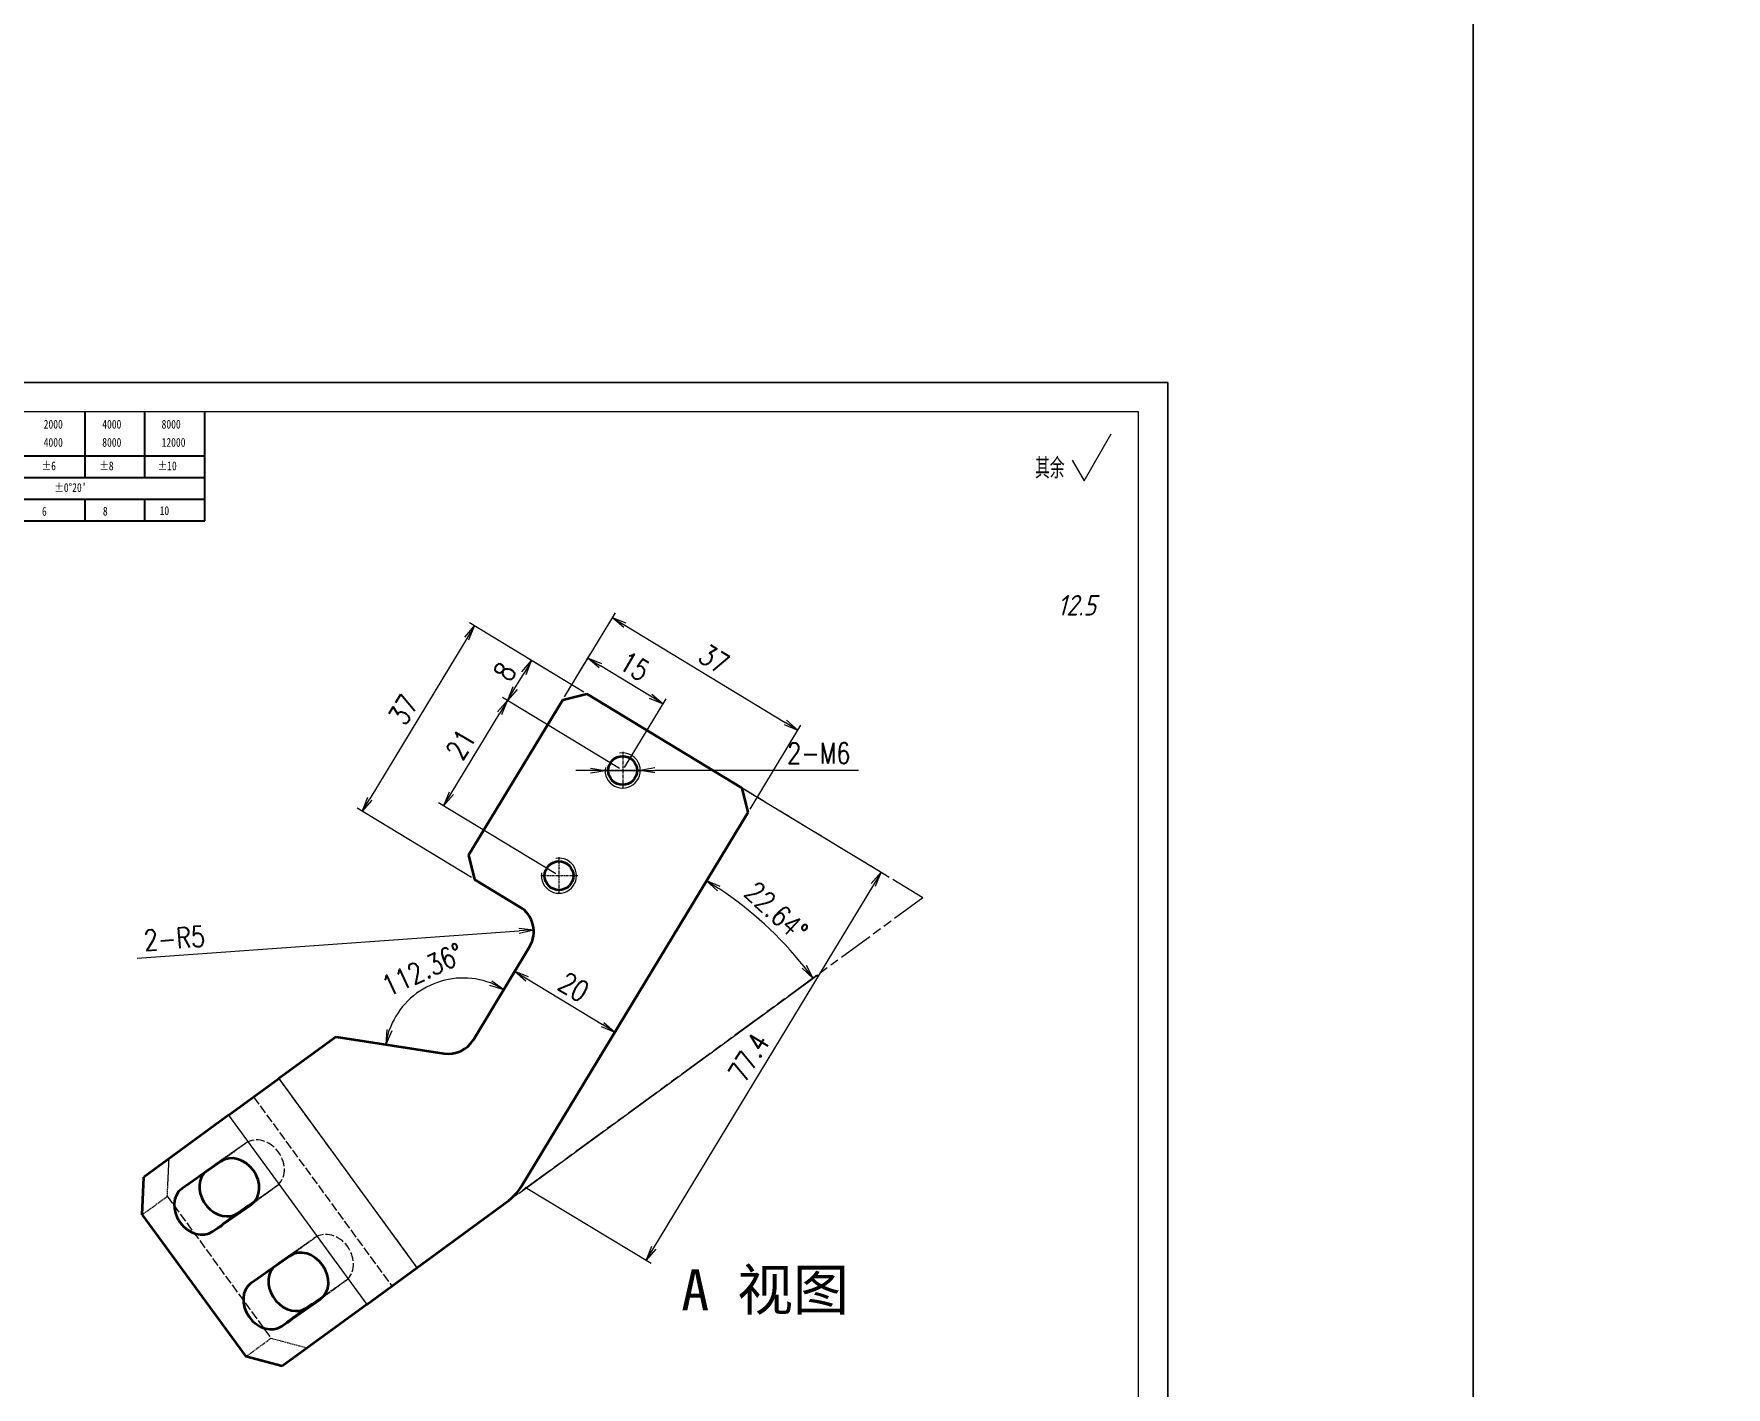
# Model space of a CAD drawing. Header units: millimetres. Extents: x 151684 to 153209, y -40906 to -39954.
# Drawn here: x 151910.4 to 152199.3, y -40780.8 to -40549.8 of the extents above; entities that cross this region are included whole.
import ezdxf
from ezdxf.enums import TextEntityAlignment as Align

# ---------------------------------------------------------------- set-up
doc = ezdxf.new("R2010")
doc.units = ezdxf.units.MM
doc.header["$LTSCALE"] = 0.5
for name, pattern in [('AM_ISO02W050x2', [3.75, 3, -0.75]), ('AM_ISO08W050x2', [9, 6, -0.75, 1.5, -0.75]), ('AM_ISO09W050', [22.5, 12, -1.5, 3, -1.5, 3, -1.5]), ('DOT2', [0.125, 0, -0.125])]:
    doc.linetypes.add(name, pattern=pattern)
for name, color, linetype, lineweight in [('中心线', 2, 'AM_ISO08W050x2', 18), ('双点划线', 6, 'AM_ISO09W050', 18), ('图框', 7, 'Continuous', 18), ('标注线', 3, 'Continuous', 18), ('细实线', 3, 'Continuous', 18), ('虚线', 1, 'AM_ISO02W050x2', 18)]:
    doc.layers.add(name, color=color, linetype=linetype, lineweight=lineweight)
doc.layers.add('图\\M+19E79\\M+195B6\\M+18E9A', color=7, linetype='Continuous')
doc.layers.add('打印', color=7, linetype='Continuous', lineweight=15, plot=False)
doc.layers.add('打印-禁用', color=7, linetype='Continuous', lineweight=15, plot=False)
doc.styles.add('DIM', font='romans.shx', dxfattribs={"width": 0.8, "bigfont": 'bigfont.shx'})
doc.styles.add('国标', font='simfang.ttf', dxfattribs={"width": 0.8})
doc.styles.add('宋体', font='')
doc.styles.add('机械长仿宋', font='gbenor.shx', dxfattribs={"height": 1, "bigfont": 'gbcbig.shx'})
doc.styles.get('宋体').set_extended_font_data('SimSun')
doc.dimstyles.new('DEH 1-1$0', dxfattribs={"dimtxt": 3.5, "dimasz": 2.5, "dimexe": 1, "dimexo": 0.625, "dimgap": 1.2, "dimtad": 1, "dimzin": 9, "dimdsep": 46, "dimtxsty": 'DIM', "dimblk": 'OPEN', "dimcen": 0, "dimclrd": 8, "dimclre": 8, "dimclrt": 2, "dimazin": 2, "dimtfac": 0.5, "dimtmove": 0, "dimatfit": 3, "dimldrblk": 'OPEN', "dimfxl": 0, "dimtolj": 2, "dimlwd": 18, "dimlwe": 18, "dimarcsym": 0})
doc.dimstyles.new('DEH 1-1$2', dxfattribs={"dimtxt": 3.5, "dimasz": 2.5, "dimexe": 1, "dimexo": 0.625, "dimgap": 1.2, "dimtad": 1, "dimdsep": 46, "dimtxsty": 'DIM', "dimblk": 'OPEN', "dimcen": 0, "dimclrd": 8, "dimclre": 8, "dimclrt": 2, "dimazin": 2, "dimtfac": 0.5, "dimtmove": 0, "dimatfit": 3, "dimldrblk": 'OPEN', "dimfxl": 0, "dimtolj": 2, "dimlwd": 18, "dimlwe": 18, "dimarcsym": 0})
doc.dimstyles.new('DEH 1-1$3', dxfattribs={"dimtxt": 3.5, "dimasz": 2.5, "dimexe": 1, "dimexo": 0.625, "dimgap": 1.2, "dimtad": 1, "dimtoh": 1, "dimdsep": 46, "dimtxsty": 'DIM', "dimblk": 'OPEN', "dimcen": 0, "dimclrd": 8, "dimclre": 8, "dimclrt": 2, "dimazin": 2, "dimtfac": 0.5, "dimtofl": 0, "dimtmove": 0, "dimatfit": 3, "dimldrblk": 'OPEN', "dimfxl": 0, "dimtolj": 2, "dimlwd": 18, "dimlwe": 18, "dimarcsym": 0})
doc.dimstyles.new('DEH 1-1$4', dxfattribs={"dimtxt": 3.5, "dimasz": 2.5, "dimexe": 1, "dimexo": 0.625, "dimgap": 1.2, "dimtad": 1, "dimtoh": 1, "dimdsep": 46, "dimtxsty": 'DIM', "dimblk": 'OPEN', "dimcen": 0, "dimclrd": 8, "dimclre": 8, "dimclrt": 2, "dimazin": 2, "dimtfac": 0.5, "dimtofl": 0, "dimtmove": 0, "dimatfit": 3, "dimldrblk": 'OPEN', "dimfxl": 0, "dimtolj": 2, "dimlwd": 18, "dimlwe": 18, "dimarcsym": 0})

# ---------------------------------------------------------------- blocks, each defined once
blk = doc.blocks.new('GZDEH零件A3图框V01版')
at = {"layer": '图\\M+19E79\\M+195B6\\M+18E9A', "color": 9}
for p, q in [((3092.64, -1561.98), (3092.64, -1554.46)), ((3102.86, -1561.98), (3102.86, -1554.46)), ((3113.09, -1573.08), (3113.09, -1554.46)), ((2996.09, -1561.98), (3113.09, -1561.98)), ((3092.64, -1565.68), (3092.64, -1561.98)), ((3102.86, -1565.68), (3102.86, -1561.98)), ((2996.09, -1565.68), (3113.09, -1565.68)), ((2996.09, -1569.38), (3113.09, -1569.38)), ((3092.64, -1573.08), (3092.64, -1569.38)), ((3102.86, -1573.08), (3102.86, -1569.38)), ((2990.09, -1573.08), (3113.09, -1573.08))]:
    blk.add_line(p, q, dxfattribs=at)
at = {"layer": '图框', "linetype": 'Continuous'}
for p, q in [((3272.49, -1554.46), (2882.49, -1554.46)), ((3272.49, -1832.96), (3272.49, -1554.46))]:
    blk.add_line(p, q, dxfattribs=at)
at = {"layer": '打印-禁用', "linetype": 'Continuous'}
for p, q in [((2857.49, -1549.46), (2857.49, -1846.46)), ((3277.49, -1549.46), (2857.49, -1549.46)), ((3277.49, -1846.46), (3277.49, -1549.46))]:
    blk.add_line(p, q, dxfattribs=at)
at = {"layer": '图\\M+19E79\\M+195B6\\M+18E9A', "color": 9, "style": '国标', "width": 0.8}
for s, p in [('2000', (3085.57, -1557.31)), ('4000', (3095.57, -1557.31)), ('8000', (3105.7, -1557.31)), ('4000', (3085.57, -1560.41)), ('8000', (3095.57, -1560.41)), ('12000', (3105.7, -1560.41)), ('±6', (3085.22, -1564.42)), ('±8', (3095.06, -1564.42)), ('±10', (3105.02, -1564.42)), ("±0%%D20'", (3087.38, -1568.12)), ('6', (3085.28, -1572.19)), ('8', (3095.68, -1572.15)), ('10', (3105.36, -1572.06))]:
    blk.add_text(s, height=1.5, dxfattribs=at).set_placement(p)
blk = doc.blocks.new('DEH A3')
at = {"layer": '图框'}
blk.add_blockref('GZDEH零件A3图框V01版', (-2857.49, 1846.46), dxfattribs=at)
blk = doc.blocks.new('其余任何12.5')
at = {"layer": '标注线'}
for p, q in [((0, 0), (4.62, 8)), ((-2.02, 3.5), (0, 0))]:
    blk.add_line(p, q, dxfattribs=at)
at = {"layer": '标注线', "color": 7, "linetype": 'DOT2', "style": '机械长仿宋'}
blk.add_text('其余', height=3.5, dxfattribs=at).set_placement((-8.38, 0.4))
at = {"layer": '标注线', "color": 2, "style": '机械长仿宋', "oblique": 15}
blk.add_attdef('12.5', text='', height=3.5, dxfattribs=at).set_placement((2.03, -24.04), align=Align.BOTTOM_RIGHT)
blk = doc.blocks.new('_Open')
at = {"color": 0, "linetype": 'ByBlock', "lineweight": -2}
for p, q in [((-1, 0.17), (0, 0)), ((-1, -0.17), (0, 0)), ((0, 0), (-1, 0))]:
    blk.add_line(p, q, dxfattribs=at)
blk = doc.blocks.new('*D57')
at = {"layer": 'Defpoints', "color": 0, "transparency": 16777216}
for p in [(152004.98, -40656.38), (152000.68, -40663.49), (152010.92, -40675.54)]:
    blk.add_point(p, dxfattribs=at)
at = {"layer": '细实线', "color": 8, "lineweight": 18, "transparency": 16777216}
for p, q in [((152001, -40662.96), (152005.5, -40655.53)), ((152015.67, -40662.86), (152007.12, -40657.68)), ((152011.24, -40675.01), (152018.33, -40663.3))]:
    blk.add_line(p, q, dxfattribs=at)
at = {"layer": '细实线', "color": 8, "lineweight": 18, "transparency": 16777216, "xscale": 2.5, "yscale": 2.5, "zscale": 2.5}
for p, rotation in [((152004.98, -40656.38), 148.7987904463376), ((152017.81, -40664.15), 328.7987904463376)]:
    blk.add_blockref('_Open', p, dxfattribs=dict(at, rotation=rotation))
at = {"layer": '细实线', "color": 2, "transparency": 16777216, "insert": (152012.92, -40657.75), "char_height": 3.5, "attachment_point": 5, "rotation": 328.7988, "style": 'DIM'}
blk.add_mtext('\\A2;15', dxfattribs=at)
blk = doc.blocks.new('*D58')
at = {"layer": 'Defpoints', "color": 0, "transparency": 16777216}
for p in [(152004.8, -40662.48), (151966.44, -40682.51), (151985.63, -40694.13)]:
    blk.add_point(p, dxfattribs=at)
at = {"layer": '细实线', "color": 8, "lineweight": 18, "transparency": 16777216}
for p, q in [((152004.26, -40662.16), (151984.75, -40650.34)), ((151984.31, -40653), (151967.74, -40680.37)), ((151985.09, -40693.81), (151965.59, -40681.99))]:
    blk.add_line(p, q, dxfattribs=at)
at = {"layer": '细实线', "color": 8, "lineweight": 18, "transparency": 16777216, "xscale": 2.5, "yscale": 2.5, "zscale": 2.5}
for p, rotation in [((151985.61, -40650.86), 58.79879044633758), ((151966.44, -40682.51), 238.7987904463376)]:
    blk.add_blockref('_Open', p, dxfattribs=dict(at, rotation=rotation))
at = {"layer": '细实线', "color": 2, "transparency": 16777216, "insert": (151973.5, -40665.16), "char_height": 3.5, "attachment_point": 5, "rotation": 58.7988, "style": 'DIM'}
blk.add_mtext('\\A2;37', dxfattribs=at)
blk = doc.blocks.new('*D59')
at = {"layer": 'Defpoints', "color": 0, "transparency": 16777216}
for p in [(152000.68, -40663.49), (152040.82, -40668.63), (152032.32, -40682.66)]:
    blk.add_point(p, dxfattribs=at)
at = {"layer": '细实线', "color": 8, "lineweight": 18, "transparency": 16777216}
for p, q in [((152001, -40662.96), (152009.69, -40648.61)), ((152011.31, -40650.76), (152038.68, -40667.34)), ((152032.65, -40682.13), (152041.34, -40667.78))]:
    blk.add_line(p, q, dxfattribs=at)
at = {"layer": '细实线', "color": 8, "lineweight": 18, "transparency": 16777216, "xscale": 2.5, "yscale": 2.5, "zscale": 2.5}
for p, rotation in [((152009.17, -40649.46), 148.7987904463376), ((152040.82, -40668.63), 328.7987904463376)]:
    blk.add_blockref('_Open', p, dxfattribs=dict(at, rotation=rotation))
at = {"layer": '细实线', "color": 2, "transparency": 16777216, "insert": (152026.52, -40656.52), "char_height": 3.5, "attachment_point": 5, "rotation": 328.7988, "style": 'DIM'}
blk.add_mtext('\\A2;37', dxfattribs=at)
blk = doc.blocks.new('*D60')
at = {"layer": 'Defpoints', "color": 0, "transparency": 16777216}
for p in [(151995.37, -40656.77), (152004.8, -40662.48), (152010.92, -40675.54)]:
    blk.add_point(p, dxfattribs=at)
at = {"layer": '细实线', "color": 8, "lineweight": 18, "transparency": 16777216}
for p, q in [((152004.26, -40662.16), (151994.52, -40656.26)), ((151992.52, -40661.48), (151994.08, -40658.91)), ((152010.38, -40675.22), (151990.37, -40663.1))]:
    blk.add_line(p, q, dxfattribs=at)
at = {"layer": '细实线', "color": 8, "lineweight": 18, "transparency": 16777216, "xscale": 2.5, "yscale": 2.5, "zscale": 2.5}
for p, rotation in [((151995.37, -40656.77), 58.79879044633758), ((151991.23, -40663.62), 238.7987904463376)]:
    blk.add_blockref('_Open', p, dxfattribs=dict(at, rotation=rotation))
at = {"layer": '细实线', "color": 2, "transparency": 16777216, "insert": (151990.78, -40658.67), "char_height": 3.5, "attachment_point": 5, "rotation": 58.7988, "style": 'DIM'}
blk.add_mtext('\\A2;8', dxfattribs=at)
blk = doc.blocks.new('*D61')
at = {"layer": 'Defpoints', "color": 0, "transparency": 16777216}
for p in [(151991.23, -40663.62), (152010.92, -40675.54), (152000.04, -40693.5)]:
    blk.add_point(p, dxfattribs=at)
at = {"layer": '细实线', "color": 8, "lineweight": 18, "transparency": 16777216}
for p, q in [((152010.38, -40675.22), (151990.37, -40663.1)), ((151981.64, -40679.44), (151989.93, -40665.75)), ((151999.5, -40693.18), (151979.49, -40681.06))]:
    blk.add_line(p, q, dxfattribs=at)
at = {"layer": '细实线', "color": 8, "lineweight": 18, "transparency": 16777216, "xscale": 2.5, "yscale": 2.5, "zscale": 2.5}
for p, rotation in [((151991.23, -40663.62), 58.79879044633758), ((151980.35, -40681.58), 238.7987904463376)]:
    blk.add_blockref('_Open', p, dxfattribs=dict(at, rotation=rotation))
at = {"layer": '细实线', "color": 2, "transparency": 16777216, "insert": (151983.27, -40671.07), "char_height": 3.5, "attachment_point": 5, "rotation": 58.7988, "style": 'DIM'}
blk.add_mtext('\\A2;21', dxfattribs=at)
blk = doc.blocks.new('*D62')
at = {"layer": 'Defpoints', "color": 0, "transparency": 16777216}
for p in [(151995.01, -40705.66), (152012.12, -40716.02), (152009.59, -40720.19)]:
    blk.add_point(p, dxfattribs=at)
at = {"layer": '细实线', "color": 8, "lineweight": 18, "transparency": 16777216}
for p, q in [((151994.69, -40706.19), (151991.97, -40710.68)), ((151994.63, -40711.12), (152007.46, -40718.89)), ((152011.8, -40716.55), (152009.08, -40721.04))]:
    blk.add_line(p, q, dxfattribs=at)
at = {"layer": '细实线', "color": 8, "lineweight": 18, "transparency": 16777216, "xscale": 2.5, "yscale": 2.5, "zscale": 2.5}
for p, rotation in [((151992.49, -40709.83), 148.7987904463376), ((152009.59, -40720.19), 328.7987904463376)]:
    blk.add_blockref('_Open', p, dxfattribs=dict(at, rotation=rotation))
at = {"layer": '细实线', "color": 2, "transparency": 16777216, "insert": (152002.57, -40712.49), "char_height": 3.5, "attachment_point": 5, "rotation": 328.7988, "style": 'DIM'}
blk.add_mtext('\\A2;20', dxfattribs=at)
blk = doc.blocks.new('*D63')
at = {"layer": 'Defpoints', "color": 0, "transparency": 16777216}
for p in [(152032.32, -40682.66), (152038.1, -40704.67), (151993.76, -40746.34), (151991.11, -40749.23), (151975.79, -40760.42)]:
    blk.add_point(p, dxfattribs=at)
at = {"layer": '细实线', "color": 8, "lineweight": 18, "transparency": 16777216}
blk.add_line((151993.23, -40747.68), (152044.21, -40710.42), dxfattribs=at)
blk.add_arc((151992.72, -40748.05), 62.77, 38.4456, 56.5167, dxfattribs=at)
at = {"layer": '细实线', "color": 8, "lineweight": 18, "transparency": 16777216, "xscale": 2.5, "yscale": 2.5, "zscale": 2.5}
for p, rotation in [((152025.24, -40694.36), 147.6577692687515), ((152043.4, -40711.01), 307.3045405908603)]:
    blk.add_blockref('_Open', p, dxfattribs=dict(at, rotation=rotation))
at = {"layer": '细实线', "color": 2, "transparency": 16777216, "insert": (152037.14, -40699.61), "char_height": 3.5, "attachment_point": 5, "rotation": 317.4812, "style": 'DIM'}
blk.add_mtext('\\A2;22.64\\M+1818B', dxfattribs=at)
blk = doc.blocks.new('*D64')
at = {"layer": 'Defpoints', "color": 0, "transparency": 16777216}
for p in [(152031.31, -40678.54), (151993.76, -40746.34), (152014.91, -40759.14)]:
    blk.add_point(p, dxfattribs=at)
at = {"layer": '细实线', "color": 8, "lineweight": 18, "transparency": 16777216}
for p, q in [((152031.85, -40678.86), (152055.88, -40693.42)), ((152053.73, -40695.04), (152016.2, -40757.01)), ((151994.29, -40746.66), (152015.76, -40759.66))]:
    blk.add_line(p, q, dxfattribs=at)
at = {"layer": '细实线', "color": 8, "lineweight": 18, "transparency": 16777216, "xscale": 2.5, "yscale": 2.5, "zscale": 2.5}
for p, rotation in [((152055.02, -40692.9), 58.79879044645747), ((152014.91, -40759.14), 238.7987904464575)]:
    blk.add_blockref('_Open', p, dxfattribs=dict(at, rotation=rotation))
at = {"layer": '细实线', "color": 2, "transparency": 16777216, "insert": (152032.44, -40724.49), "char_height": 3.5, "attachment_point": 5, "rotation": 58.7988, "style": 'DIM'}
blk.add_mtext('\\A2;77.4', dxfattribs=at)
blk = doc.blocks.new('*D65')
at = {"layer": 'Defpoints', "color": 0, "transparency": 16777216}
for p in [(151990.74, -40703.07), (151995.72, -40702.71)]:
    blk.add_point(p, dxfattribs=at)
at = {"layer": '细实线', "color": 8, "lineweight": 18, "transparency": 16777216}
blk.add_line((151928.02, -40707.59), (151993.23, -40702.89), dxfattribs=at)
at = {"layer": '细实线', "color": 8, "lineweight": 18, "transparency": 16777216, "xscale": 2.5, "yscale": 2.5, "zscale": 2.5, "rotation": 4.127011520098174}
blk.add_blockref('_Open', (151995.72, -40702.71), dxfattribs=at)
at = {"layer": '细实线', "color": 2, "transparency": 16777216, "insert": (151934.39, -40704.18), "char_height": 3.5, "attachment_point": 5, "rotation": 4.127, "style": 'DIM'}
blk.add_mtext('\\A2;{\\Fromans,bigfont|c134;2-}R5', dxfattribs=at)
blk = doc.blocks.new('*D66')
at = {"layer": 'Defpoints', "color": 0, "transparency": 16777216}
for p in [(152007.92, -40675.54), (152013.92, -40675.54)]:
    blk.add_point(p, dxfattribs=at)
at = {"layer": '细实线', "color": 8, "lineweight": 18, "transparency": 16777216}
for p, q in [((152005.42, -40675.54), (152002.92, -40675.54)), ((152007.92, -40675.54), (152013.92, -40675.54)), ((152051.2, -40675.53), (152016.42, -40675.54))]:
    blk.add_line(p, q, dxfattribs=at)
at = {"layer": '细实线', "color": 8, "lineweight": 18, "transparency": 16777216, "xscale": 2.5, "yscale": 2.5, "zscale": 2.5}
for p, rotation in [((152007.92, -40675.54), 0.01809431005532325), ((152013.92, -40675.54), 180.0180943100553)]:
    blk.add_blockref('_Open', p, dxfattribs=dict(at, rotation=rotation))
at = {"layer": '细实线', "color": 2, "transparency": 16777216, "insert": (152044.4, -40672.58), "char_height": 3.5, "attachment_point": 5, "rotation": 0.0181, "style": 'DIM'}
blk.add_mtext('\\A2;2-M6', dxfattribs=at)
blk = doc.blocks.new('*D67')
at = {"layer": 'Defpoints', "color": 0, "transparency": 16777216}
for p in [(151995.01, -40705.66), (151982.23, -40711.04), (151961.97, -40720.98), (151980.38, -40723.84), (151985.43, -40721.49)]:
    blk.add_point(p, dxfattribs=at)
at = {"layer": '细实线', "color": 8, "lineweight": 18, "transparency": 16777216}
blk.add_arc((151983.69, -40724.35), 13.39, 69.5148, 160.4475, dxfattribs=at)
at = {"layer": '细实线', "color": 8, "lineweight": 18, "transparency": 16777216, "xscale": 2.5, "yscale": 2.5, "zscale": 2.5}
for p, rotation in [((151990.63, -40712.9), 334.1567785520507), ((151970.46, -40722.29), 255.8055313075912)]:
    blk.add_blockref('_Open', p, dxfattribs=dict(at, rotation=rotation))
at = {"layer": '细实线', "color": 2, "transparency": 16777216, "insert": (151976.79, -40709.54), "char_height": 3.5, "attachment_point": 5, "rotation": 24.9812, "style": 'DIM'}
blk.add_mtext('\\A2;112.36\\M+1818B', dxfattribs=at)

msp = doc.modelspace()

# ---------------------------------------------------------------- linework, layer by layer
at = {"color": 7, "lineweight": 35, "ltscale": 0.106066}
for p, q in [((152000.675, -40663.493), (152004.795, -40662.481)), ((152032.323, -40682.66), (152031.311, -40678.54)), ((151984.616, -40690.009), (151985.628, -40694.129))]:
    msp.add_line(p, q, dxfattribs=at)
at = {"color": 7, "lineweight": 35}
for p, q in [((152031.311, -40678.54), (152004.795, -40662.481)), ((152000.675, -40663.493), (151984.616, -40690.009)), ((151993.758, -40746.336), (152032.323, -40682.66)), ((151928.884, -40751.355), (151946.587, -40775.575))]:
    msp.add_line(p, q, dxfattribs=at)
at = {"color": 7, "lineweight": 35, "ltscale": 0.225}
msp.add_line((151993.326, -40698.791), (151985.628, -40694.129), dxfattribs=at)
at = {"color": 7, "lineweight": 35, "ltscale": 0.462613}
msp.add_line((151985.426, -40721.486), (151995.012, -40705.658), dxfattribs=at)
at = {"color": 7, "lineweight": 35, "ltscale": 0.303076}
msp.add_line((151961.975, -40720.975), (151952.188, -40728.129), dxfattribs=at)
at = {"color": 7, "lineweight": 35, "ltscale": 0.465688}
msp.add_line((151961.975, -40720.975), (151980.381, -40723.837), dxfattribs=at)
at = {"color": 7, "lineweight": 35, "ltscale": 0.265541}
for p, q in [((151943.612, -40734.397), (151952.188, -40728.129)), ((151967.216, -40766.69), (151975.791, -40760.422))]:
    msp.add_line(p, q, dxfattribs=at)
at = {"color": 7, "lineweight": 13}
for p, q in [((151952.188, -40728.129), (151975.791, -40760.422)), ((151943.612, -40734.397), (151967.216, -40766.69))]:
    msp.add_line(p, q, dxfattribs=at)
at = {"color": 7, "lineweight": 35, "ltscale": 0.446518}
for p, q in [((151943.612, -40734.397), (151929.193, -40744.936)), ((151967.216, -40766.69), (151952.796, -40777.229))]:
    msp.add_line(p, q, dxfattribs=at)
at = {"color": 7, "lineweight": 35, "ltscale": 0.20185}
for p, q in [((151942.317, -40742.264), (151935.698, -40746.887)), ((151954.119, -40758.411), (151947.5, -40763.034))]:
    msp.add_line(p, q, dxfattribs=at)
at = {"color": 7, "lineweight": 35, "ltscale": 0.160653}
for p, q in [((151928.884, -40751.355), (151929.193, -40744.936)), ((151952.796, -40777.229), (151946.587, -40775.575))]:
    msp.add_line(p, q, dxfattribs=at)
at = {"color": 7, "lineweight": 35, "ltscale": 0.147699}
for p, q in [((151942.682, -40752.986), (151947.525, -40749.603)), ((151954.484, -40769.133), (151959.327, -40765.75))]:
    msp.add_line(p, q, dxfattribs=at)
at = {"color": 7, "lineweight": 35, "ltscale": 0.132771}
for p, q in [((151946.969, -40749.852), (151942.682, -40752.986)), ((151941.779, -40753.617), (151946.066, -40750.483)), ((151957.868, -40766.63), (151953.58, -40769.764)), ((151954.484, -40769.133), (151958.771, -40765.999))]:
    msp.add_line(p, q, dxfattribs=at)
at = {"color": 7, "lineweight": 35, "ltscale": 0.03526}
for p, q in [((151946.969, -40749.852), (151948.126, -40749.045)), ((151958.771, -40765.999), (151959.928, -40765.192))]:
    msp.add_line(p, q, dxfattribs=at)
at = {"color": 7, "lineweight": 13, "ltscale": 0.00313}
for p, q in [((151947.626, -40749.529), (151947.525, -40749.603)), ((151959.428, -40765.676), (151959.327, -40765.75))]:
    msp.add_line(p, q, dxfattribs=at)
at = {"color": 7, "lineweight": 35, "ltscale": 0.474218}
msp.add_line((151975.791, -40760.422), (151991.105, -40749.229), dxfattribs=at)
at = {"color": 7, "lineweight": 13, "ltscale": 0.132771}
for p, q in [((151945.194, -40751.093), (151940.906, -40754.227)), ((151956.995, -40767.24), (151952.708, -40770.373))]:
    msp.add_line(p, q, dxfattribs=at)
at = {"color": 7, "lineweight": 35, "ltscale": 0.026607}
for p, q in [((151945.194, -40751.093), (151946.066, -40750.483)), ((151940.906, -40754.227), (151941.779, -40753.617)), ((151956.995, -40767.24), (151957.868, -40766.63)), ((151952.708, -40770.373), (151953.58, -40769.764))]:
    msp.add_line(p, q, dxfattribs=at)
at = {"color": 7, "lineweight": 35}
for centre in [(152010.915, -40675.54), (152000.036, -40693.503)]:
    msp.add_circle(centre, 2.458, dxfattribs=at)
at = {"color": 7, "lineweight": 13}
for centre in [(152010.915, -40675.54), (152000.036, -40693.503)]:
    msp.add_arc(centre, 3, 169.99999, 100.00001, dxfattribs=at)
at = {"color": 7, "lineweight": 35}
for centre, radius, start, end in [((151990.736, -40703.068), 5, 328.79879, 58.79879), ((151981.149, -40718.896), 5, 261.16352, 328.79879), ((151985.204, -40741.156), 10, 306.16352, 328.79879)]:
    msp.add_arc(centre, radius, start, end, dxfattribs=at)
for centre, major_axis, start_param, end_param in [((151944.921, -40745.934), (-2.655, 3.633), 3.1416766, 6.2658428), ((151938.302, -40750.557), (-2.655, 3.633), 0.0000839, 3.1242502), ((151938.302, -40750.557), (-2.655, 3.633), 6.2658428, 6.2832692), ((151942.589, -40747.423), (2.655, -3.633), 3.3498971, 6.2658428), ((151944.921, -40745.934), (-2.655, 3.633), 3.1242502, 3.1416766), ((151943.944, -40746.541), (2.655, -3.633), 6.1136368, 6.1484018), ((151939.656, -40749.675), (-2.655, 3.633), 2.9720442, 3.1414602), ((151939.656, -40749.675), (-2.655, 3.633), 3.1414602, 3.2764562), ((151956.723, -40762.08), (-2.655, 3.633), 3.1416766, 6.2658428), ((151954.391, -40763.57), (2.655, -3.633), 3.3498971, 6.2658428), ((151950.104, -40766.704), (-2.655, 3.633), 0.0000839, 3.1242502), ((151950.104, -40766.704), (-2.655, 3.633), 6.2658428, 6.2832692), ((151955.746, -40762.687), (2.655, -3.633), 6.1136368, 6.1484018), ((151956.723, -40762.08), (-2.655, 3.633), 3.1242502, 3.1416766), ((151951.458, -40765.821), (-2.655, 3.633), 2.9720442, 3.1414602), ((151951.458, -40765.821), (-2.655, 3.633), 3.1414602, 3.2764562)]:
    msp.add_ellipse(centre, major_axis=major_axis, ratio=0.8073362, start_param=start_param, end_param=end_param, dxfattribs=at)
at = {"layer": '中心线', "ltscale": 0.159804}
msp.add_line((152010.915, -40672.344), (152010.915, -40678.736), dxfattribs=at)
at = {"layer": '中心线', "ltscale": 0.159802}
for p, q in [((152014.111, -40675.54), (152007.719, -40675.54)), ((152000.036, -40690.307), (152000.036, -40696.699)), ((152003.232, -40693.503), (151996.84, -40693.503))]:
    msp.add_line(p, q, dxfattribs=at)
at = {"layer": '双点划线', "color": 6}
for q in [(152031.311, -40678.54), (151989.456, -40750.434)]:
    msp.add_line((152062.177, -40697.282), q, dxfattribs=at)
at = {"layer": '打印'}
for points in [[(152156.1, -40312.335), (152996.1, -40312.335), (152996.1, -40906.335), (152156.1, -40906.335)], [(151683.988, -40609.335), (152103.988, -40609.335), (152103.988, -40906.335), (151683.988, -40906.335)]]:
    msp.add_lwpolyline(points, close=True, dxfattribs=at)
at = {"layer": '虚线'}
for p, q in [((151952.188, -40728.129), (151975.791, -40760.422)), ((151947.9, -40731.263), (151971.504, -40763.556)), ((151933.172, -40748.221), (151950.875, -40772.441))]:
    msp.add_line(p, q, dxfattribs=at)
at = {"layer": '虚线', "ltscale": 0.20185}
for p, q in [((151946.605, -40739.13), (151939.985, -40743.754)), ((151958.406, -40755.277), (151951.787, -40759.9))]:
    msp.add_line(p, q, dxfattribs=at)
at = {"layer": '虚线', "ltscale": 0.132771}
for p, q in [((151946.605, -40739.13), (151942.317, -40742.264)), ((151935.646, -40746.924), (151939.934, -40743.79)), ((151939.985, -40743.754), (151935.698, -40746.887)), ((151947.577, -40749.567), (151951.864, -40746.433)), ((151928.884, -40751.355), (151933.172, -40748.221)), ((151946.599, -40750.174), (151942.311, -40753.308)), ((151958.406, -40755.277), (151954.119, -40758.411)), ((151947.448, -40763.071), (151951.736, -40759.937)), ((151951.787, -40759.9), (151947.5, -40763.034)), ((151959.379, -40765.713), (151963.666, -40762.579)), ((151958.401, -40766.321), (151954.113, -40769.455)), ((151946.587, -40775.575), (151950.875, -40772.441))]:
    msp.add_line(p, q, dxfattribs=at)
at = {"layer": '虚线', "ltscale": 0.160653}
for p, q in [((151933.172, -40748.221), (151933.48, -40741.802)), ((151950.875, -40772.441), (151957.084, -40774.096))]:
    msp.add_line(p, q, dxfattribs=at)
at = {"layer": '虚线', "ltscale": 0.12964}
for p, q in [((151951.813, -40746.47), (151947.626, -40749.529)), ((151963.615, -40762.616), (151959.428, -40765.676))]:
    msp.add_line(p, q, dxfattribs=at)
at = {"layer": '虚线', "ltscale": 0.112439}
for p, q in [((151948.126, -40749.045), (151951.813, -40746.47)), ((151959.928, -40765.192), (151963.615, -40762.616))]:
    msp.add_line(p, q, dxfattribs=at)
at = {"layer": '虚线'}
for centre, start_param, end_param in [((151949.209, -40742.8), 0.0000839, 3.1242502), ((151942.589, -40747.423), 3.1416766, 3.3498971), ((151942.589, -40747.423), 3.1242502, 3.1416766), ((151949.209, -40742.8), 6.2658428, 6.2832692), ((151943.944, -40746.541), 6.2830529, 6.4180489), ((151943.944, -40746.541), 6.1484018, 6.2830529), ((151961.011, -40758.947), 0.0000839, 3.1242502), ((151954.391, -40763.57), 3.1416766, 3.3498971), ((151954.391, -40763.57), 3.1242502, 3.1416766), ((151961.011, -40758.947), 6.2658428, 6.2832692), ((151955.746, -40762.687), 6.1484018, 6.2830529), ((151955.746, -40762.687), 6.2830529, 6.4180489)]:
    msp.add_ellipse(centre, major_axis=(2.655, -3.633), ratio=0.8073362, start_param=start_param, end_param=end_param, dxfattribs=at)

# ---------------------------------------------------------------- block references
at = {"layer": '图框', "xscale": 2, "yscale": 2, "zscale": 2}
msp.add_blockref('DEH A3', (152156.1, -40906.335), dxfattribs=at)
at = {"layer": '图框'}
msp.add_blockref('DEH A3', (151683.988, -40906.335), dxfattribs=at)
at = {"layer": '标注线'}
msp.add_blockref('其余任何12.5', (152089.693, -40626.099), dxfattribs=at).add_auto_attribs({'12.5': '12.5'})

# ---------------------------------------------------------------- texts
at = {"layer": '细实线', "style": '宋体'}
msp.add_text('A 视图', height=7, dxfattribs=at).set_placement((152020.918, -40767.67))

# ---------------------------------------------------------------- dimensions: what is measured, and where the dimension line sits
at = {"layer": '细实线'}
for base, p1, p2, angle, picture, middle in [((152040.82, -40668.631), (152000.675, -40663.493), (152032.323, -40682.66), 328.79879, '*D59', (152026.525, -40656.523)), ((151966.441, -40682.508), (152004.795, -40662.481), (151985.628, -40694.129), 58.79879, '*D58', (151973.501, -40665.156)), ((152004.981, -40656.384), (152010.915, -40675.54), (152000.675, -40663.493), 328.79879, '*D57', (152012.924, -40657.746)), ((151995.372, -40656.774), (152010.915, -40675.54), (152004.795, -40662.481), 58.79879, '*D60', (151990.777, -40658.667)), ((151991.228, -40663.617), (152000.036, -40693.503), (152010.915, -40675.54), 58.79879, '*D61', (151983.265, -40671.07)), ((152014.905, -40759.144), (152031.311, -40678.54), (151993.758, -40746.336), 58.79879, '*D64', (152032.441, -40724.495)), ((152009.594, -40720.189), (151995.012, -40705.658), (152012.119, -40716.019), 328.79879, '*D62', (152002.569, -40712.485))]:
    dim = msp.add_linear_dim(base=base, p1=p1, p2=p2, angle=angle, dimstyle='DEH 1-1$0', override={"dimdec": 1}, dxfattribs=at)
    dim.commit()
    dim.dimension.update_dxf_attribs({"geometry": picture, "text_midpoint": middle})
dim = msp.add_diameter_dim_2p(p1=(152007.915, -40675.541), p2=(152013.915, -40675.539), dimstyle='DEH 1-1$3', override={"dimtoh": 0, "dimdec": 1, "dimzin": 9, "dimpost": '2-M<>', "dimtofl": 1}, dxfattribs=at)
dim.commit()
dim.dimension.update_dxf_attribs({"geometry": '*D66', "text_midpoint": (152044.404, -40675.53), "dimtype": 163})
for base, line1, line2, picture, middle in [((152038.097, -40704.673), ((151993.758, -40746.336), (152032.323, -40682.66)), ((151975.791, -40760.422), (151991.105, -40749.229)), '*D63', (152037.138, -40699.607)), ((151982.233, -40711.044), ((151985.426, -40721.486), (151995.012, -40705.658)), ((151961.975, -40720.975), (151980.381, -40723.837)), '*D67', (151976.792, -40709.543))]:
    dim = msp.add_angular_dim_2l(base=base, line1=line1, line2=line2, dimstyle='DEH 1-1$2', override={"dimdec": 1, "dimzin": 9}, dxfattribs=at)
    dim.commit()
    dim.dimension.update_dxf_attribs({"geometry": picture, "text_midpoint": middle})
dim = msp.add_radius_dim(center=(151990.736, -40703.068), mpoint=(151995.723, -40702.708), text='{\\Fromans,bigfont|c134;2-}<>', dimstyle='DEH 1-1$4', override={"dimtoh": 0, "dimdec": 1, "dimzin": 9, "dimtofl": 1}, dxfattribs=at)
dim.commit()
dim.dimension.update_dxf_attribs({"geometry": '*D65', "text_midpoint": (151934.606, -40707.118), "dimtype": 164})

doc.saveas('drawing.dxf')
